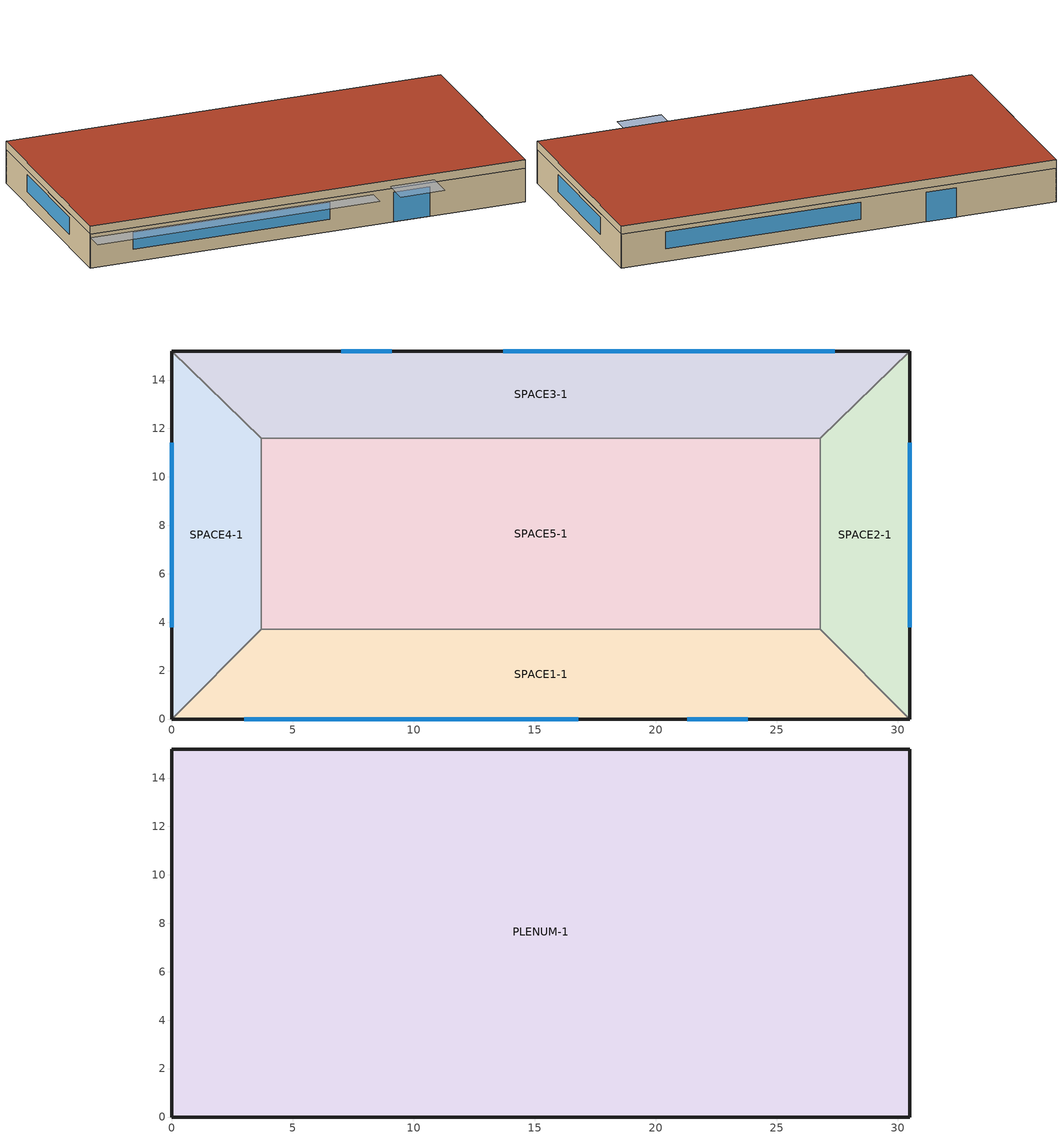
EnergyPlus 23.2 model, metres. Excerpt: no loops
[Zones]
SPACE3-1
 floor ground (FLOOR-SLAB-1): 26.8,11.6 3.7,11.6 0,15.2 30.5,15.2 z0
 wall outside (WALL-1): 30.5,15.2 0,15.2 z0:2.4
 wall to SPACE2-1 (INT-WALL-1): 26.8,11.6 30.5,15.2 z0:2.4
 wall to SPACE4-1 (INT-WALL-1): 0,15.2 3.7,11.6 z0:2.4
 wall to SPACE5-1 (INT-WALL-1): 3.7,11.6 26.8,11.6 z0:2.4
 window (Sgl Grey 3mm): 9.1,15.2 7,15.2 z0:2.1
 window (Dbl Clr 3mm/13mm Air): 27.4,15.2 13.7,15.2 z0.9:2.1
SPACE1-1
 floor ground (FLOOR-SLAB-1): 26.8,3.7 30.5,0 0,0 3.7,3.7 z0
 wall outside (WALL-1): 0,0 30.5,0 z0:2.4
 wall to SPACE2-1 (INT-WALL-1): 30.5,0 26.8,3.7 z0:2.4
 wall to SPACE4-1 (INT-WALL-1): 3.7,3.7 0,0 z0:2.4
 wall to SPACE5-1 (INT-WALL-1): 26.8,3.7 3.7,3.7 z0:2.4
 window (Sgl Grey 3mm): 21.3,0 23.8,0 z0:2.1
 window (Dbl Clr 3mm/13mm Air): 3,0 16.8,0 z0.9:2.1
SPACE2-1
 floor ground (FLOOR-SLAB-1): 26.8,11.6 30.5,15.2 30.5,0 26.8,3.7 z0
 wall outside (WALL-1): 30.5,0 30.5,15.2 z0:2.4
 wall to SPACE5-1 (INT-WALL-1): 26.8,11.6 26.8,3.7 z0:2.4
 window (Dbl Clr 3mm/13mm Air): 30.5,3.8 30.5,11.4 z0.9:2.1
SPACE4-1
 floor ground (FLOOR-SLAB-1): 3.7,3.7 0,0 0,15.2 3.7,11.6 z0
 wall outside (WALL-1): 0,15.2 0,0 z0:2.4
 wall to SPACE5-1 (INT-WALL-1): 3.7,3.7 3.7,11.6 z0:2.4
 window (Dbl Clr 3mm/13mm Air): 0,11.4 0,3.8 z0.9:2.1
SPACE5-1
 floor ground (FLOOR-SLAB-1): 26.8,11.6 26.8,3.7 3.7,3.7 3.7,11.6 z0
PLENUM-1
 floor to SPACE1-1 (CLNG-1): 26.8,3.7 30.5,0 0,0 3.7,3.7 z2.4
 floor to SPACE2-1 (CLNG-1): 26.8,11.6 30.5,15.2 30.5,0 26.8,3.7 z2.4
 floor to SPACE3-1 (CLNG-1): 26.8,11.6 3.7,11.6 0,15.2 30.5,15.2 z2.4
 floor to SPACE4-1 (CLNG-1): 3.7,3.7 0,0 0,15.2 3.7,11.6 z2.4
 floor to SPACE5-1 (CLNG-1): 26.8,11.6 26.8,3.7 3.7,3.7 3.7,11.6 z2.4
 wall outside (WALL-1): 30.5,15.2 0,15.2 0,0 30.5,0 30.5,15.2 z2.4:3
 roof outside (ROOF-1): 0,15.2 0,0 30.5,0 30.5,15.2 z3
shading: 0,-1.3 0,0 19.8,0 19.8,-1.3 z2.2; 21,-2 21,0 24.1,0 24.1,-2 z2.6
[Building]
Building: Loads convergence tolerance value=0.04; Maximum number of warmup days=25; Minimum number of warmup days=6; North axis=30; Solar distribution=FullExterior; Temperature convergence tolerance value=0.4; Terrain=City
[Site:GroundTemperature:BuildingSurface]
20.03, 20.03, 20.13, 20.3, 20.43, 20.52, 20.62, 20.77, 20.78, 20.55, 20.44, 20.2
[Site:Location]
CHICAGO_IL_USA TMY2-94846: Elevation=190; Latitude=41.78; Longitude=-87.75; Time zone=-6
[SizingPeriod:DesignDay] Barometric pressure=99063; Day of month=21; Daylight saving time indicator=No; Humidity condition type=WetBulb; Rain indicator=No; Snow indicator=No; Solar model indicator=ASHRAEClearSky
Name | Daily dry bulb temperature range | Day type | Maximum dry bulb temperature | Month | Sky clearness | Wetbulb or dewpoint at maximum dry bulb | Wind direction | Wind speed
CHICAGO_IL_USA Annual Cooling 1% Design Conditions DB/MCWB | 10.7 | SummerDesignDay | 31.5 | 7 | 1 | 23 | 230 | 5.3
CHICAGO_IL_USA Annual Heating 99% Design Conditions DB | 0 | WinterDesignDay | -17.3 | 1 | 0 | -17.3 | 270 | 4.9
[Construction]
CLNG-1: MAT-CLNG-1
Dbl Clr 3mm/13mm Air: CLEAR 3MM, AIR 13MM, CLEAR 3MM
FLOOR-SLAB-1: CC03
INT-WALL-1: GP02, AL21, GP02
ROOF-1: RG01, BR01, IN46, WD01
Sgl Grey 3mm: GREY 3MM
WALL-1: WD01, PW03, IN02, GP01
[Material] Thermal absorptance=0.9
Name | Conductivity | Density | Roughness | Solar absorptance | Specific heat | Thickness | Visible absorptance
BR01 | 0.162 | 1121 | VeryRough | 0.7 | 1464 | 0.0095 | 0.7
CC03 | 1.31 | 2243 | MediumRough | 0.65 | 837 | 0.1016 | 0.65
GP01 | 0.16 | 801 | MediumSmooth | 0.75 | 837 | 0.0127 | 0.75
GP02 | 0.16 | 801 | MediumSmooth | 0.75 | 837 | 0.0159 | 0.75
IN02 | 0.043 | 10 | Rough | 0.75 | 837 | 0.0901 | 0.75
IN46 | 0.023 | 24 | VeryRough | 0.5 | 1590 | 0.0762 | 0.5
PW03 | 0.115 | 545 | MediumSmooth | 0.78 | 1213 | 0.0127 | 0.78
RG01 | 1.442 | 881 | Rough | 0.65 | 1674 | 0.0127 | 0.65
WD01 | 0.115 | 513 | MediumSmooth | 0.78 | 1381 | 0.0191 | 0.78
[Material:AirGap]
AL21: Thermal resistance=0.157
[Material:NoMass]
MAT-CLNG-1: Roughness=Rough; Solar absorptance=0.65; Thermal absorptance=0.65; Thermal resistance=0.652259; Visible absorptance=0.65
[WindowMaterial:Gas]
AIR 13MM: Gas type=Air; Thickness=0.0127
[WindowMaterial:Glazing] Back side infrared hemispherical emissivity=0.84; Conductivity=0.9; Front side infrared hemispherical emissivity=0.84; Infrared transmittance at normal incidence=0; Optical data type=SpectralAverage; Thickness=0.003
Name | Back side solar reflectance at normal incidence | Back side visible reflectance at normal incidence | Front side solar reflectance at normal incidence | Front side visible reflectance at normal incidence | Solar transmittance at normal incidence | Visible transmittance at normal incidence
CLEAR 3MM | 0.075 | 0.081 | 0.075 | 0.081 | 0.837 | 0.898
GREY 3MM | 0.061 | 0.061 | 0.061 | 0.061 | 0.626 | 0.611
[AvailabilityManager:Scheduled] Schedule=HVACTemplate-Always 1
Sys 1 Furnace DX Cool Availability; Sys 2 Furnace DX Cool Availability; Sys 3 Heat Pump Air Source Availability; Sys 4 Heat Pump Air Source Availability; Sys 5 Furnace DX Cool Availability
[Coil:Cooling:DX:CurveFit:Speed] 2023 rated evaporator fan power per volume flow rate=934.4; Active fraction of coil face area=1; Gross cooling cop=3; Gross sensible heat ratio=Autosize; Rated waste heat fraction of power input=0.2
Name | Energy input ratio modifier function of air flow fraction curve | Energy input ratio modifier function of temperature curve | Evaporator air flow rate fraction | Gross total cooling capacity fraction | Part load fraction correlation curve | Total cooling capacity modifier function of air flow fraction curve | Total cooling capacity modifier function of temperature curve | Waste heat modifier function of temperature curve
Sys 1 Furnace DX Cool Cooling Coil Speed 1 Performance | Sys 1 Furnace DX Cool Cool Coil EIR-FF | Sys 1 Furnace DX Cool Cool Coil EIR-FT | 0.5 | 0.5 | Sys 1 Furnace DX Cool Cool Coil PLF | Sys 1 Furnace DX Cool Cool Coil Cap-FF | Sys 1 Furnace DX Cool Cool Coil Cap-FT | Sys 1 Furnace DX Cool Cool Coil WH-FT
Sys 1 Furnace DX Cool Cooling Coil Speed 2 Performance | Sys 1 Furnace DX Cool Cool Coil EIR-FF | Sys 1 Furnace DX Cool Cool Coil EIR-FT | 1 | 1 | Sys 1 Furnace DX Cool Cool Coil PLF | Sys 1 Furnace DX Cool Cool Coil Cap-FF | Sys 1 Furnace DX Cool Cool Coil Cap-FT | Sys 1 Furnace DX Cool Cool Coil WH-FT
Sys 2 Furnace DX Cool Cooling Coil Speed 1 Performance | Sys 2 Furnace DX Cool Cool Coil EIR-FF | Sys 2 Furnace DX Cool Cool Coil EIR-FT | 0.3333 | 0.3333 | Sys 2 Furnace DX Cool Cool Coil PLF | Sys 2 Furnace DX Cool Cool Coil Cap-FF | Sys 2 Furnace DX Cool Cool Coil Cap-FT | Sys 2 Furnace DX Cool Cool Coil WH-FT
Sys 2 Furnace DX Cool Cooling Coil Speed 2 Performance | Sys 2 Furnace DX Cool Cool Coil EIR-FF | Sys 2 Furnace DX Cool Cool Coil EIR-FT | 0.6667 | 0.6667 | Sys 2 Furnace DX Cool Cool Coil PLF | Sys 2 Furnace DX Cool Cool Coil Cap-FF | Sys 2 Furnace DX Cool Cool Coil Cap-FT | Sys 2 Furnace DX Cool Cool Coil WH-FT
Sys 2 Furnace DX Cool Cooling Coil Speed 3 Performance | Sys 2 Furnace DX Cool Cool Coil EIR-FF | Sys 2 Furnace DX Cool Cool Coil EIR-FT | 1 | 1 | Sys 2 Furnace DX Cool Cool Coil PLF | Sys 2 Furnace DX Cool Cool Coil Cap-FF | Sys 2 Furnace DX Cool Cool Coil Cap-FT | Sys 2 Furnace DX Cool Cool Coil WH-FT
Sys 3 Heat Pump Air Source Cooling Coil Speed 1 Performance | Sys 3 Heat Pump Air Source Cool Coil EIR-FF | Sys 3 Heat Pump Air Source Cool Coil EIR-FT | 0.25 | 0.25 | Sys 3 Heat Pump Air Source Cool Coil PLF | Sys 3 Heat Pump Air Source Cool Coil Cap-FF | Sys 3 Heat Pump Air Source Cool Coil Cap-FT | Sys 3 Heat Pump Air Source Cool Coil WH-FT
Sys 3 Heat Pump Air Source Cooling Coil Speed 2 Performance | Sys 3 Heat Pump Air Source Cool Coil EIR-FF | Sys 3 Heat Pump Air Source Cool Coil EIR-FT | 0.5 | 0.5 | Sys 3 Heat Pump Air Source Cool Coil PLF | Sys 3 Heat Pump Air Source Cool Coil Cap-FF | Sys 3 Heat Pump Air Source Cool Coil Cap-FT | Sys 3 Heat Pump Air Source Cool Coil WH-FT
Sys 3 Heat Pump Air Source Cooling Coil Speed 3 Performance | Sys 3 Heat Pump Air Source Cool Coil EIR-FF | Sys 3 Heat Pump Air Source Cool Coil EIR-FT | 0.75 | 0.75 | Sys 3 Heat Pump Air Source Cool Coil PLF | Sys 3 Heat Pump Air Source Cool Coil Cap-FF | Sys 3 Heat Pump Air Source Cool Coil Cap-FT | Sys 3 Heat Pump Air Source Cool Coil WH-FT
Sys 3 Heat Pump Air Source Cooling Coil Speed 4 Performance | Sys 3 Heat Pump Air Source Cool Coil EIR-FF | Sys 3 Heat Pump Air Source Cool Coil EIR-FT | 1 | 1 | Sys 3 Heat Pump Air Source Cool Coil PLF | Sys 3 Heat Pump Air Source Cool Coil Cap-FF | Sys 3 Heat Pump Air Source Cool Coil Cap-FT | Sys 3 Heat Pump Air Source Cool Coil WH-FT
Sys 4 Heat Pump Air Source Cooling Coil Speed 1 Performance | Sys 4 Heat Pump Air Source Cool Coil EIR-FF | Sys 4 Heat Pump Air Source Cool Coil EIR-FT | 0.25 | 0.25 | Sys 4 Heat Pump Air Source Cool Coil PLF | Sys 4 Heat Pump Air Source Cool Coil Cap-FF | Sys 4 Heat Pump Air Source Cool Coil Cap-FT | Sys 4 Heat Pump Air Source Cool Coil WH-FT
Sys 4 Heat Pump Air Source Cooling Coil Speed 2 Performance | Sys 4 Heat Pump Air Source Cool Coil EIR-FF | Sys 4 Heat Pump Air Source Cool Coil EIR-FT | 0.5 | 0.5 | Sys 4 Heat Pump Air Source Cool Coil PLF | Sys 4 Heat Pump Air Source Cool Coil Cap-FF | Sys 4 Heat Pump Air Source Cool Coil Cap-FT | Sys 4 Heat Pump Air Source Cool Coil WH-FT
Sys 4 Heat Pump Air Source Cooling Coil Speed 3 Performance | Sys 4 Heat Pump Air Source Cool Coil EIR-FF | Sys 4 Heat Pump Air Source Cool Coil EIR-FT | 0.75 | 0.75 | Sys 4 Heat Pump Air Source Cool Coil PLF | Sys 4 Heat Pump Air Source Cool Coil Cap-FF | Sys 4 Heat Pump Air Source Cool Coil Cap-FT | Sys 4 Heat Pump Air Source Cool Coil WH-FT
Sys 4 Heat Pump Air Source Cooling Coil Speed 4 Performance | Sys 4 Heat Pump Air Source Cool Coil EIR-FF | Sys 4 Heat Pump Air Source Cool Coil EIR-FT | 1 | 1 | Sys 4 Heat Pump Air Source Cool Coil PLF | Sys 4 Heat Pump Air Source Cool Coil Cap-FF | Sys 4 Heat Pump Air Source Cool Coil Cap-FT | Sys 4 Heat Pump Air Source Cool Coil WH-FT
Sys 5 Furnace DX Cool Cooling Coil Speed 1 Performance | Sys 5 Furnace DX Cool Cool Coil EIR-FF | Sys 5 Furnace DX Cool Cool Coil EIR-FT | 0.25 | 0.25 | Sys 5 Furnace DX Cool Cool Coil PLF | Sys 5 Furnace DX Cool Cool Coil Cap-FF | Sys 5 Furnace DX Cool Cool Coil Cap-FT | Sys 5 Furnace DX Cool Cool Coil WH-FT
Sys 5 Furnace DX Cool Cooling Coil Speed 2 Performance | Sys 5 Furnace DX Cool Cool Coil EIR-FF | Sys 5 Furnace DX Cool Cool Coil EIR-FT | 0.5 | 0.5 | Sys 5 Furnace DX Cool Cool Coil PLF | Sys 5 Furnace DX Cool Cool Coil Cap-FF | Sys 5 Furnace DX Cool Cool Coil Cap-FT | Sys 5 Furnace DX Cool Cool Coil WH-FT
Sys 5 Furnace DX Cool Cooling Coil Speed 3 Performance | Sys 5 Furnace DX Cool Cool Coil EIR-FF | Sys 5 Furnace DX Cool Cool Coil EIR-FT | 0.75 | 0.75 | Sys 5 Furnace DX Cool Cool Coil PLF | Sys 5 Furnace DX Cool Cool Coil Cap-FF | Sys 5 Furnace DX Cool Cool Coil Cap-FT | Sys 5 Furnace DX Cool Cool Coil WH-FT
Sys 5 Furnace DX Cool Cooling Coil Speed 4 Performance | Sys 5 Furnace DX Cool Cool Coil EIR-FF | Sys 5 Furnace DX Cool Cool Coil EIR-FT | 1 | 1 | Sys 5 Furnace DX Cool Cool Coil PLF | Sys 5 Furnace DX Cool Cool Coil Cap-FF | Sys 5 Furnace DX Cool Cool Coil Cap-FT | Sys 5 Furnace DX Cool Cool Coil WH-FT
[ElectricEquipment] Design level calculation method=EquipmentLevel; Fraction latent=0; Fraction lost=0; Fraction radiant=0.3; Schedule=EQUIP-1
Name | Design level | Zone or zonelist or space or spacelist
SPACE1-1 ElecEq 1 | 1056 | SPACE1-1
SPACE2-1 ElecEq 1 | 456 | SPACE2-1
SPACE3-1 ElecEq 1 | 1056 | SPACE3-1
SPACE4-1 ElecEq 1 | 456 | SPACE4-1
SPACE5-1 ElecEq 1 | 1976 | SPACE5-1
[EnergyManagementSystem:GlobalVariable]
EnergyManagementSystem:GlobalVariable 1: CoilSpeedLevelOverrideReport
[EnergyManagementSystem:OutputVariable]
EMS Coil Speed Override On: Ems variable=CoilSpeedLevelOverrideReport; Type of data in variable=Averaged; Units=On/Off; Update frequency=SystemTimestep
[EnergyManagementSystem:Program]
CoilSpeedControl: IF (ZoneAirTemperature > CoolingSetpoint + 0.5); SET CoilSpeedOverride = 1.5; SET CoilSpeedLevelOverrideReport = 1; ELSEIF (ZoneAirTemperature > CoolingSetpoint - 0.5); SET CoilSpeedOverride = 1; SET CoilSpeedLevelOverrideReport = 1; ELSE; SET CoilSpeedOverride = Null; SET CoilSpeedLevelOverrideReport = 0; ENDIF
[EnergyManagementSystem:ProgramCallingManager]
Coil Speed  Management: InsideHVACSystemIterationLoop; CoilSpeedControl
[Lights] Design level calculation method=LightingLevel; End use subcategory=GeneralLights; Fraction radiant=0.59; Fraction replaceable=0; Fraction visible=0.2; Return air fraction=0; Schedule=LIGHTS-1
Name | Lighting level | Zone or zonelist or space or spacelist
SPACE1-1 Lights 1 | 1584 | SPACE1-1
SPACE2-1 Lights 1 | 684 | SPACE2-1
SPACE3-1 Lights 1 | 1584 | SPACE3-1
SPACE4-1 Lights 1 | 684 | SPACE4-1
SPACE5-1 Lights 1 | 2964 | SPACE5-1
[People] Activity level schedule=ActSchd; Fraction radiant=0.3; Number of people calculation method=People; Number of people schedule=OCCUPY-1
Name | Number of people | Zone or zonelist or space or spacelist
SPACE1-1 People 1 | 11 | SPACE1-1
SPACE2-1 People 1 | 5 | SPACE2-1
SPACE3-1 People 1 | 11 | SPACE3-1
SPACE4-1 People 1 | 5 | SPACE4-1
SPACE5-1 People 1 | 20 | SPACE5-1
[Zone] Multiplier=1; Type=1
Name | Ceiling height | Volume
PLENUM-1 | 0.6096 | 283.2
SPACE1-1; SPACE3-1 | 2.4384 | 239.247
SPACE2-1; SPACE4-1 | 2.4384 | 103.311
SPACE5-1 | 2.4384 | 447.683
[ZoneInfiltration:DesignFlowRate] Constant term coefficient=0; Design flow rate calculation method=Flow/Zone; Schedule=INFIL-SCH; Temperature term coefficient=0; Velocity squared term coefficient=0; Velocity term coefficient=0.2237
Name | Design flow rate | Zone or zonelist or space or spacelist
SPACE1-1 Infil 1 | 0.0167 | SPACE1-1
SPACE2-1 Infil 1 | 0.00717 | SPACE2-1
SPACE3-1 Infil 1 | 0.0167 | SPACE3-1
SPACE4-1 Infil 1 | 0.00717 | SPACE4-1
SPACE5-1 Infil 1 | 0.031089 | SPACE5-1
[Curve:Biquadratic] Input unit type for x=Temperature; Input unit type for y=Temperature; Maximum value of x=50; Maximum value of y=50; Minimum value of x=0; Minimum value of y=0; Output unit type=Dimensionless
Name | Maximum curve output | Minimum curve output | Coefficient1 constant | Coefficient2 x | Coefficient3 x 2 | Coefficient4 y | Coefficient5 y 2 | Coefficient6 x y
Sys 1 Furnace DX Cool Cool Coil Cap-FT; Sys 2 Furnace DX Cool Cool Coil Cap-FT; Sys 3 Heat Pump Air Source Cool Coil Cap-FT; Sys 4 Heat Pump Air Source Cool Coil Cap-FT; Sys 5 Furnace DX Cool Cool Coil Cap-FT | 5 | 0 | 0.476428 | 0.0401147 | 0.000226411 | -0.000827136 | -7.3224e-06 | -0.000446278
Sys 1 Furnace DX Cool Cool Coil EIR-FT; Sys 2 Furnace DX Cool Cool Coil EIR-FT; Sys 3 Heat Pump Air Source Cool Coil EIR-FT; Sys 4 Heat Pump Air Source Cool Coil EIR-FT; Sys 5 Furnace DX Cool Cool Coil EIR-FT | 5 | 0 | 0.632475 | -0.0121321 | 0.000507773 | 0.0155377 | 0.00027284 | -0.000679201
Sys 1 Furnace DX Cool Cool Coil WH-FT; Sys 2 Furnace DX Cool Cool Coil WH-FT; Sys 3 Heat Pump Air Source Cool Coil WH-FT; Sys 4 Heat Pump Air Source Cool Coil WH-FT; Sys 5 Furnace DX Cool Cool Coil WH-FT |  |  | 1 | 0 | 0 | 0 | 0 | 0
[Curve:Cubic] Maximum value of x=1.5; Minimum value of x=0.5; Coefficient1 constant=0.472786; Coefficient2 x=1.24334; Coefficient3 x 2=-1.03871; Coefficient4 x 3=0.322578
Sys 1 Furnace DX Cool Cool Coil Cap-FF; Sys 1 Furnace DX Cool Cool Coil EIR-FF; Sys 2 Furnace DX Cool Cool Coil Cap-FF; Sys 2 Furnace DX Cool Cool Coil EIR-FF; Sys 3 Heat Pump Air Source Cool Coil Cap-FF; Sys 3 Heat Pump Air Source Cool Coil EIR-FF; Sys 4 Heat Pump Air Source Cool Coil Cap-FF; Sys 4 Heat Pump Air Source Cool Coil EIR-FF; Sys 5 Furnace DX Cool Cool Coil Cap-FF; Sys 5 Furnace DX Cool Cool Coil EIR-FF
[Curve:Quadratic] Maximum value of x=1; Minimum value of x=0; Coefficient1 constant=0.85; Coefficient2 x=0.15; Coefficient3 x 2=0
Sys 1 Furnace DX Cool Cool Coil PLF; Sys 2 Furnace DX Cool Cool Coil PLF; Sys 3 Heat Pump Air Source Cool Coil PLF; Sys 4 Heat Pump Air Source Cool Coil PLF; Sys 5 Furnace DX Cool Cool Coil PLF
[Schedule:Compact]
ActSchd: Through: 12/31, For: AllDays, Until: 24:00, 117.24
EQUIP-1: Through: 12/31, For: WeekDays SummerDesignDay CustomDay1 CustomDay2, Until: 8:00, 0.02, Until: 9:00, 0.4, Until: 14:00, 0.9, Until: 15:00, 0.8, Until: 16:00, 0.7, Until: 18:00, 0.5, Until: 21:00, 0.3, Until: 24:00, 0.02, For: Weekends WinterDesignDay Holiday, Until: 24:00, 0.02
HVACTemplate-Always 1: Through: 12/31, For: AllDays, Until: 24:00, 1
INFIL-SCH: Through: 12/31, For: WeekDays CustomDay1 CustomDay2, Until: 7:00, 1, Until: 21:00, 0, Until: 24:00, 1, For: Weekends Holiday, Until: 24:00, 1, For: SummerDesignDay, Until: 24:00, 1, For: WinterDesignDay, Until: 24:00, 1
LIGHTS-1: Through: 12/31, For: WeekDays SummerDesignDay CustomDay1 CustomDay2, Until: 8:00, 0.05, Until: 9:00, 0.9, Until: 10:00, 0.95, Until: 11:00, 1, Until: 12:00, 0.95, Until: 13:00, 0.8, Until: 14:00, 0.9, Until: 18:00, 1, Until: 19:00, 0.6, Until: 21:00, 0.4, Until: 24:00, 0.05, For: Weekends WinterDesignDay Holiday, Until: 24:00, 0.05
OCCUPY-1: Through: 12/31, For: WeekDays SummerDesignDay CustomDay1 CustomDay2, Until: 8:00, 0, Until: 11:00, 1, Until: 12:00, 0.8, Until: 13:00, 0.4, Until: 14:00, 0.8, Until: 18:00, 1, Until: 19:00, 0.5, Until: 21:00, 0.1, Until: 24:00, 0, For: Weekends WinterDesignDay Holiday, Until: 24:00, 0
